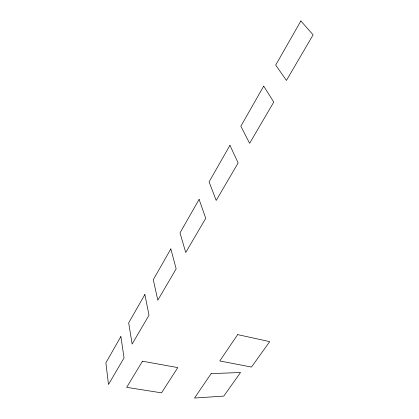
<?xml version="1.0" encoding="UTF-8"?>
<svg xmlns="http://www.w3.org/2000/svg" width="419" height="419" viewBox="0 0 419 419"><rect width="100%" height="100%" fill="white"/><g stroke="black" fill="none" stroke-linecap="round" stroke-linejoin="round"><path stroke-width="0.63" d="M120.876 336.546L105.887 362.823L108.484 384.48L124.05 357.878L120.876 336.546M144.859 294.489L128.664 322.892L132.147 344.041L149.017 315.219L144.859 294.489M170.847 248.923L153.286 279.714L157.811 300.198L176.153 268.862L170.847 248.923M199.104 199.386L180.002 232.875L185.727 252.505L205.739 218.304L199.104 199.386M229.937 145.33L209.076 181.898L216.209 200.418L238.139 162.954L229.937 145.33M263.708 86.11L240.846 126.198L249.63 143.319L273.759 102.089L263.708 86.11M300.873 20.95L275.697 65.092L286.434 80.432L313.113 34.85L300.873 20.95M142.486 361.209L126.669 387.35L161.535 392.849L177.792 367.594L142.486 361.209M211.145 373.622L194.521 398.05L223.809 396.091L240.522 372.512L211.145 373.622M237.683 334.619L219.771 360.948L251.484 367.065L269.695 341.626L237.683 334.619"/></g></svg>
